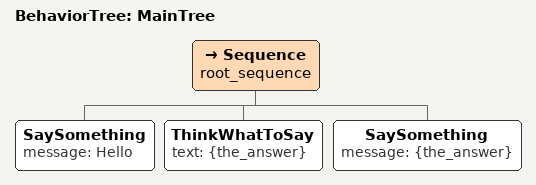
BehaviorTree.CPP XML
<root BTCPP_format="4" >
    <BehaviorTree ID="MainTree">
       <Sequence name="root_sequence">
           <!--节点名称       key="value"-->
           <SaySomething     message="Hello" />

           <!--节点名称       key="{新key}"-->
           <ThinkWhatToSay   text="{the_answer}"/>

           <!--节点名称       key="{新key}"-->
           <SaySomething     message="{the_answer}" />
       </Sequence>
    </BehaviorTree>
</root>
